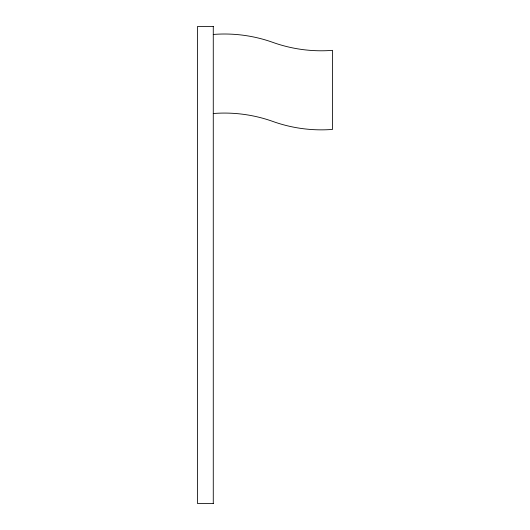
<?xml version="1.0" encoding="UTF-8"?>
<svg xmlns="http://www.w3.org/2000/svg" width="530" height="530" viewBox="0 0 530 530"><rect width="100%" height="100%" fill="white"/><g stroke="black" fill="none" stroke-linecap="round" stroke-linejoin="round"><path stroke-width="0.79" d="M213.312 26.5L197.478 26.5L197.478 503.5L213.312 503.5M213.272 26.5L213.272 503.5M213.272 113.513A143.822 143.822 0 0 1 272.897 121.463A143.822 143.822 0 0 0 332.522 129.413L332.522 50.35A143.822 143.822 0 0 1 272.897 42.4A143.822 143.822 0 0 0 213.272 34.45"/></g></svg>
